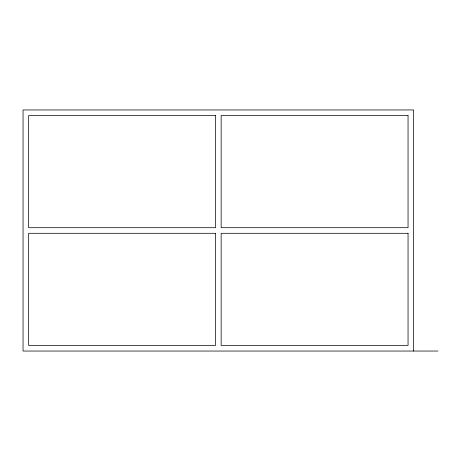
<?xml version="1.0" encoding="UTF-8"?>
<svg xmlns="http://www.w3.org/2000/svg" width="461" height="461" viewBox="0 0 461 461"><rect width="100%" height="100%" fill="white"/><g stroke="black" fill="none" stroke-linecap="round" stroke-linejoin="round"><path stroke-width="0.69" d="M437.95 351.046L23.05 351.046L23.05 109.954L413.655 109.954L413.655 351.046M215.546 115.561L28.657 115.561L28.657 227.699L215.546 227.699L215.546 115.561M408.048 115.561L221.153 115.561L221.153 227.699L408.048 227.699L408.048 115.561M215.546 233.301L28.657 233.301L28.657 345.439L215.546 345.439L215.546 233.301M408.048 233.301L221.153 233.301L221.153 345.439L408.048 345.439L408.048 233.301"/></g></svg>
